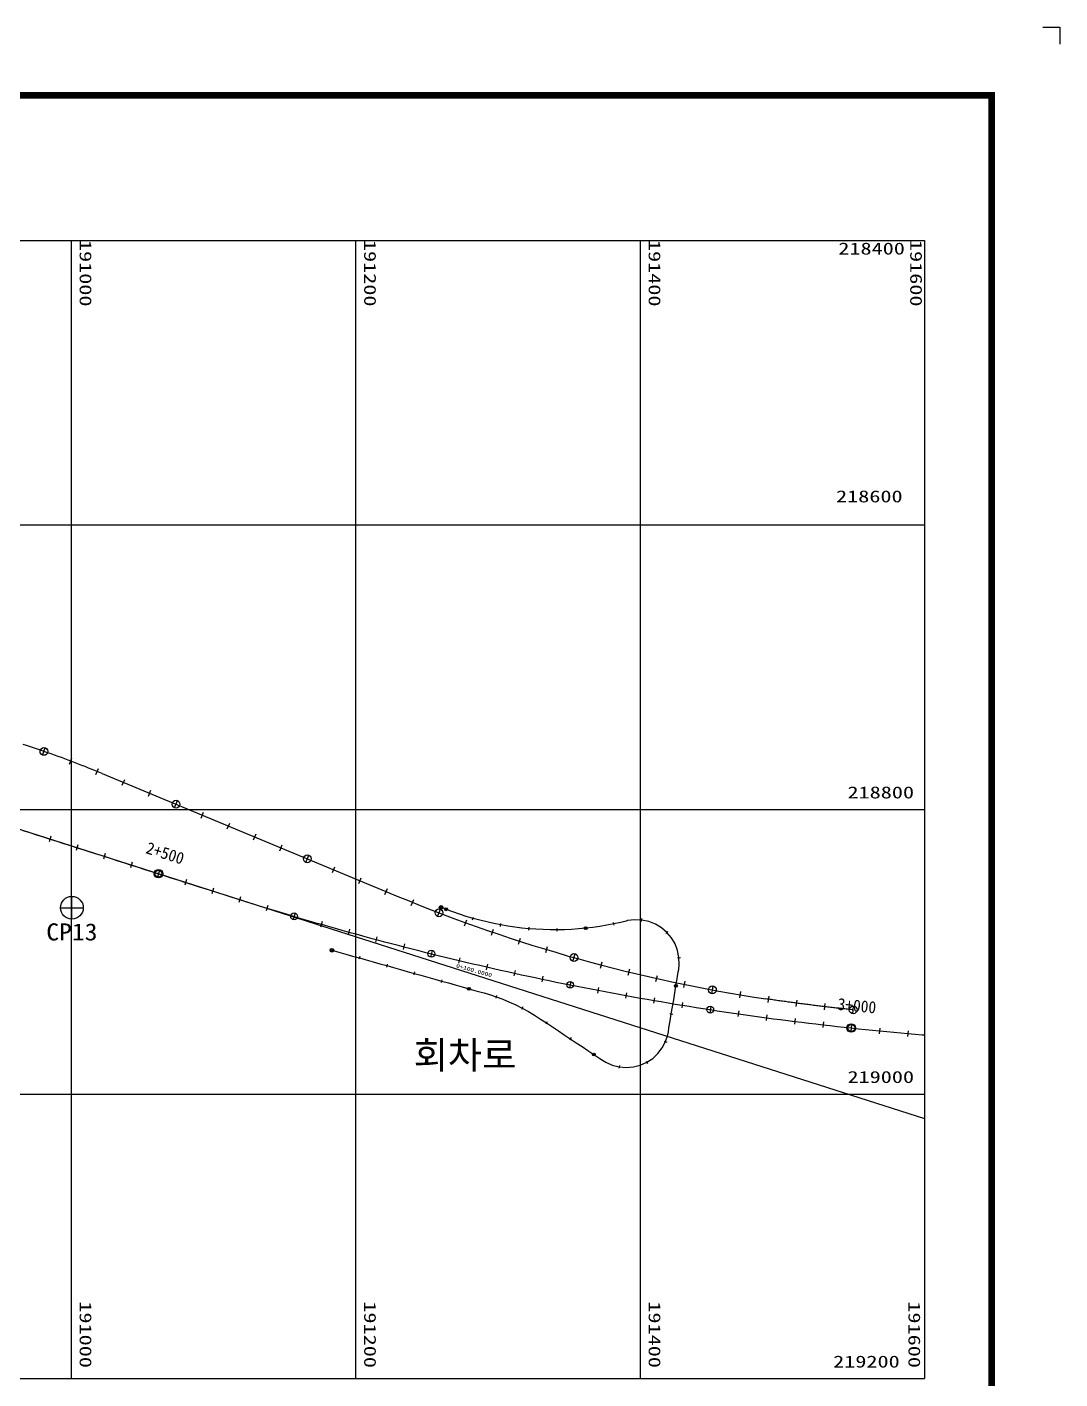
# Model space of a CAD drawing. Header units: millimetres. Extents: x 3683 to 4524, y 883 to 1477.
# Drawn here: x 4221.6 to 4524.2, y 1081.4 to 1477.3 of the extents above; entities that cross this region are included whole.
import ezdxf
from ezdxf.enums import TextEntityAlignment as Align

# ---------------------------------------------------------------- set-up
doc = ezdxf.new("R2010")
doc.units = ezdxf.units.MM
for name, color, linetype in [('CA-ALGN-CNTL', 2, 'Continuous'), ('CA-ALGN-STSM', 2, 'Continuous'), ('CA-ALGN-TEXT', 3, 'Continuous'), ('CA-TEXT', 3, 'Continuous'), ('CV-GRID-LINE', 1, 'Continuous'), ('CV-GRID-TEXT', 4, 'Continuous'), ('CV-MASR-TEXT', 3, 'Continuous'), ('CV-SURV-SYMB', 3, 'Continuous'), ('CV-SURV-TEXT', 3, 'Continuous'), ('CX-BORD', 3, 'Continuous'), ('CX-BORD-LIN1', 4, 'Continuous'), ('CX-BORD-LIN2', 3, 'Continuous'), ('CX-BORD-TEX2', 7, 'Continuous'), ('CX-BORD-TEX3', 6, 'Continuous'), ('CX-MISC', 2, 'Continuous')]:
    doc.layers.add(name, color=color, linetype=linetype)
doc.styles.add('RP2', font='DotumChe.ttf')
doc.styles.add('SEKO', font='DotumChe.ttf')
doc.styles.add('TB_TEXT', font='DotumChe.ttf')
doc.styles.add('TB_WBTXT', font='H2GTRE.TTF')
doc.styles.add('TB_WMTXT', font='DotumChe.ttf')

# ---------------------------------------------------------------- blocks, each defined once
blk = doc.blocks.new('CXBLKA1-KHCA')
at = {"layer": 'CX-BORD-LIN1', "const_width": 2}
blk.add_lwpolyline([(796, 0), (0, 0), (0, 554), (796, 554)], close=True, dxfattribs=at)
at = {"layer": 'CX-MISC'}
blk.add_line((811, 574), (816, 574), dxfattribs=at)
blk.add_lwpolyline([(811, 574), (816, 574), (816, 569)], dxfattribs=at)
at = {"layer": 'CX-BORD-LIN1', "style": 'TB_TEXT'}
for tag, height, p in [('TR_RNUM4', 3, (285.11, 26.64)), ('TR_RDAT4', 3.5, (317.5, 27)), ('TR_DGN4', 3.5, (459.12, 27)), ('TR_CHK4', 3.5, (499.12, 27)), ('TR_APP4', 3.5, (539.12, 27)), ('TR_RNUM3', 3, (285.11, 20.64)), ('TR_RDAT3', 3.5, (317.5, 21)), ('TR_DGN3', 3.5, (459.12, 21)), ('TR_CHK3', 3.5, (499.12, 21)), ('TR_APP3', 3.5, (539.12, 21)), ('TR_RNUM2', 3, (285.11, 14.64)), ('TR_RDAT2', 3.5, (317.5, 15)), ('TR_DGN2', 3.5, (459.12, 15)), ('TR_CHK2', 3.5, (499.12, 15)), ('TR_APP2', 3.5, (539.12, 15)), ('TR_RNUM1', 3, (285.11, 8.64)), ('TR_RDAT1', 3.5, (317.5, 9)), ('TR_DGN1', 3.5, (459.12, 9)), ('TR_CHK1', 3.5, (499.12, 9)), ('TR_APP1', 3.5, (539.12, 9))]:
    blk.add_attdef(tag, text='', height=height, dxfattribs=at).set_placement(p, align=Align.MIDDLE_CENTER)
for tag, p in [('TR_RCON4', (342.3, 27)), ('TR_RCON3', (342.3, 21)), ('TR_RCON2', (342.3, 15)), ('TR_RCON1', (342.3, 9))]:
    blk.add_attdef(tag, text='', height=3.5, dxfattribs=at).set_placement(p, align=Align.MIDDLE_LEFT)
at = {"layer": 'CX-BORD-LIN2', "style": 'TB_TEXT'}
blk.add_attdef('TD_VERSION', text='', height=3, rotation=90, dxfattribs=at).set_placement((800.5, 48.01), align=Align.MIDDLE_CENTER)
at = {"layer": 'CX-BORD-TEX2', "style": 'TB_WMTXT'}
for tag, height, p in [('TB_CNAME', 5, (15.34, 531.83)), ('TB_CSCOP', 4, (16.63, 523.83))]:
    blk.add_attdef(tag, text='', height=height, dxfattribs=at).set_placement(p, align=Align.BOTTOM_LEFT)
at = {"layer": 'CX-BORD-TEX2', "style": 'TB_WBTXT'}
for tag, height, p in [('TB_MTITIL', 10, (398, 533.33)), ('TB_STITL', 7, (398, 518.33))]:
    blk.add_attdef(tag, text='', height=height, dxfattribs=at).set_placement(p, align=Align.MIDDLE_CENTER)
at = {"layer": 'CX-BORD-TEX3', "style": 'TB_TEXT'}
for tag, height, p in [('TD_DCOMP', 4.5, (217.5, 25)), ('TD_CSECT', 4.5, (611, 25)), ('TD_CDIST', 4.5, (656, 25)), ('TD_DNAME_TOP', 4.5, (755, 25)), ('TD_DNAME_MAIN', 4.5, (755, 19.01)), ('TD_CCOMP', 4.5, (217.5, 15)), ('TD_HSCAL', 4.5, (626.7, 15.24)), ('TD_VSCAL', 4.5, (655.78, 15.24)), ('TD_DNAME_BOT', 3, (755, 13.65)), ('TD_CNAME', 5, (65, 5.75)), ('TD_FIELD', 4.5, (182.5, 5.53)), ('TD_CSTEP', 4.5, (253.24, 5.53)), ('TD_DWGCODE', 4.5, (641, 5.39)), ('TD_DWGNO', 4.5, (755, 5.39))]:
    blk.add_attdef(tag, text='', height=height, dxfattribs=at).set_placement(p, align=Align.MIDDLE_CENTER)

msp = doc.modelspace()

# ---------------------------------------------------------------- linework, layer by layer
at = {"layer": 'CA-ALGN-CNTL', "linetype": 'Continuous'}
msp.add_line((3734.56, 1397.39), (4484.56, 1157.65), dxfattribs=at)
at = {"layer": 'CA-ALGN-CNTL'}
msp.add_line((4243.64, 1258.73), (4330.29, 1222.73), dxfattribs=at)
for points in [[(4220.44, 1242.08), (4222.43, 1241.44), (4224.41, 1240.81), (4226.4, 1240.17), (4228.38, 1239.54), (4230.37, 1238.91), (4232.35, 1238.27), (4234.33, 1237.64), (4236.32, 1237), (4238.3, 1236.37), (4240.29, 1235.73), (4242.27, 1235.1), (4244.26, 1234.47), (4246.24, 1233.83), (4248.23, 1233.2), (4250.21, 1232.56), (4252.19, 1231.93), (4254.18, 1231.29), (4256.16, 1230.66), (4258.15, 1230.03), (4260.13, 1229.39), (4262.12, 1228.76), (4264.1, 1228.12), (4266.09, 1227.49), (4268.07, 1226.85), (4270.05, 1226.22), (4272.04, 1225.58), (4274.02, 1224.95), (4276.01, 1224.32), (4277.99, 1223.68), (4279.98, 1223.05), (4281.68, 1222.5), (4281.96, 1222.41), (4283.95, 1221.78), (4285.93, 1221.15), (4287.92, 1220.53), (4289.91, 1219.91), (4291.9, 1219.3), (4293.89, 1218.69), (4295.89, 1218.09), (4297.88, 1217.49), (4299.88, 1216.89), (4301.88, 1216.3), (4303.88, 1215.72), (4305.88, 1215.13), (4307.88, 1214.56), (4309.88, 1213.99), (4311.89, 1213.42), (4313.89, 1212.85), (4315.9, 1212.29), (4317.91, 1211.74), (4319.92, 1211.19), (4321.93, 1210.65), (4323.94, 1210.11), (4325.95, 1209.57), (4327.97, 1209.04), (4329.98, 1208.51), (4332, 1207.99), (4334.02, 1207.47), (4336.04, 1206.96), (4338.06, 1206.45), (4340.08, 1205.95), (4342.1, 1205.45), (4344.12, 1204.95), (4346.15, 1204.46), (4348.18, 1203.98), (4350.2, 1203.5), (4352.23, 1203.02), (4354.26, 1202.55), (4356.29, 1202.08), (4358.32, 1201.62), (4360.35, 1201.16), (4362.39, 1200.71), (4364.42, 1200.26), (4366.46, 1199.81), (4368.49, 1199.37), (4370.53, 1198.94), (4372.57, 1198.51), (4374.61, 1198.08), (4376.65, 1197.66), (4378.69, 1197.25), (4380.73, 1196.84), (4382.78, 1196.43), (4384.82, 1196.03), (4386.87, 1195.63), (4388.91, 1195.24), (4390.96, 1194.85), (4393.01, 1194.46), (4395.05, 1194.09), (4397.1, 1193.71), (4399.15, 1193.34), (4401.21, 1192.98), (4403.26, 1192.62), (4405.31, 1192.26), (4407.36, 1191.91), (4409.42, 1191.56), (4411.47, 1191.22), (4413.53, 1190.88), (4415.59, 1190.55), (4417.64, 1190.22), (4419.7, 1189.9), (4421.76, 1189.58), (4423.82, 1189.27), (4425.88, 1188.96), (4427.94, 1188.66), (4430, 1188.36), (4432.07, 1188.06), (4434.13, 1187.77), (4436.19, 1187.49), (4438.26, 1187.21), (4440.32, 1186.93), (4442.39, 1186.66), (4444.45, 1186.39), (4446.52, 1186.13), (4448.59, 1185.87), (4450.65, 1185.62), (4452.72, 1185.37), (4454.79, 1185.13), (4456.86, 1184.89), (4458.93, 1184.66), (4461, 1184.43), (4463.07, 1184.2), (4465.15, 1183.98), (4467.22, 1183.77), (4469.29, 1183.56), (4471.36, 1183.35), (4473.44, 1183.15), (4475.51, 1182.95), (4477.59, 1182.76), (4479.66, 1182.58), (4481.74, 1182.39), (4483.81, 1182.22), (4484.56, 1182.15)], [(4310.96, 1206.97), (4312.97, 1206.4), (4314.98, 1205.84), (4316.98, 1205.28), (4318.99, 1204.71), (4320.99, 1204.15), (4323, 1203.58), (4325, 1203.02), (4327.01, 1202.46), (4329.02, 1201.89), (4331.02, 1201.33), (4333.03, 1200.77), (4335.03, 1200.2), (4337.04, 1199.64), (4339.04, 1199.07), (4341.05, 1198.51), (4343.05, 1197.95), (4345.06, 1197.38), (4347.07, 1196.82), (4349.07, 1196.25), (4351.08, 1195.69), (4353.08, 1195.13), (4355.09, 1194.56), (4355.5, 1194.45), (4357.09, 1193.98), (4359.06, 1193.32), (4361.02, 1192.6), (4362.94, 1191.8), (4364.84, 1190.94), (4366.7, 1190.01), (4368.53, 1189.01), (4370.32, 1187.95), (4372.06, 1186.83), (4372.08, 1186.82), (4373.81, 1185.67), (4375.54, 1184.51), (4377.28, 1183.36), (4379.01, 1182.2), (4380.75, 1181.05), (4382.48, 1179.89), (4384.21, 1178.74), (4385.95, 1177.58), (4387.68, 1176.43), (4389.41, 1175.27), (4390.23, 1174.73), (4391.17, 1174.16), (4393.08, 1173.32), (4395.09, 1172.8), (4397.17, 1172.63), (4399.24, 1172.8), (4401.26, 1173.32), (4403.16, 1174.16), (4404.9, 1175.31), (4406.42, 1176.73), (4407.68, 1178.38), (4408.66, 1180.22), (4409.31, 1182.2), (4409.49, 1183.09), (4409.68, 1184.25), (4410.02, 1186.3), (4410.36, 1188.36), (4410.71, 1190.41), (4411.05, 1192.47), (4411.39, 1194.52), (4411.73, 1196.58), (4412.07, 1198.63), (4412.41, 1200.69), (4412.52, 1201.36), (4412.67, 1202.75), (4412.61, 1204.83), (4412.2, 1206.87), (4411.45, 1208.82), (4410.4, 1210.61), (4409.06, 1212.21), (4407.48, 1213.56), (4405.69, 1214.62), (4403.75, 1215.38), (4401.72, 1215.81), (4399.64, 1215.89), (4397.57, 1215.63), (4397.15, 1215.53), (4397.15, 1215.53), (4395.55, 1215.14), (4393.51, 1214.7), (4391.47, 1214.3), (4389.41, 1213.96), (4387.35, 1213.67), (4385.28, 1213.42), (4383.21, 1213.22), (4381.13, 1213.08), (4379.05, 1212.98), (4376.96, 1212.94), (4374.88, 1212.94), (4372.8, 1213), (4370.72, 1213.11), (4368.64, 1213.26), (4366.57, 1213.47), (4364.5, 1213.72), (4362.44, 1214.03), (4360.39, 1214.38), (4358.34, 1214.79), (4356.31, 1215.24), (4354.29, 1215.74), (4352.28, 1216.29), (4350.28, 1216.89), (4348.3, 1217.54), (4346.34, 1218.24), (4345.51, 1218.54), (4344.39, 1218.97), (4342.91, 1219.53)], [(4463.64, 1189.5), (4463.23, 1189.55), (4462.81, 1189.59), (4462.4, 1189.64), (4461.99, 1189.68), (4461.57, 1189.73), (4461.16, 1189.77), (4460.74, 1189.82), (4460.33, 1189.87), (4459.91, 1189.91), (4459.5, 1189.96), (4459.09, 1190.01), (4458.67, 1190.05), (4458.26, 1190.1), (4457.84, 1190.15), (4457.43, 1190.19), (4457.02, 1190.24), (4456.6, 1190.29), (4456.19, 1190.34), (4455.78, 1190.39), (4455.36, 1190.43), (4454.95, 1190.48), (4454.53, 1190.53), (4454.12, 1190.58), (4453.71, 1190.63), (4453.29, 1190.68), (4452.88, 1190.73), (4452.47, 1190.78), (4452.05, 1190.83), (4451.64, 1190.88), (4451.23, 1190.94), (4450.81, 1190.99), (4450.4, 1191.04), (4449.98, 1191.09), (4449.57, 1191.14), (4449.16, 1191.2), (4448.74, 1191.25), (4448.33, 1191.3), (4447.92, 1191.36), (4447.51, 1191.41), (4447.09, 1191.46), (4446.68, 1191.52), (4446.27, 1191.57), (4445.85, 1191.63), (4445.44, 1191.68), (4445.03, 1191.74), (4444.61, 1191.8), (4444.2, 1191.85), (4443.79, 1191.91), (4443.38, 1191.97), (4442.96, 1192.02), (4442.55, 1192.08), (4442.14, 1192.14), (4441.73, 1192.2), (4441.31, 1192.26), (4440.9, 1192.32), (4440.49, 1192.38), (4440.08, 1192.44), (4439.66, 1192.5), (4439.25, 1192.56), (4438.84, 1192.62), (4438.43, 1192.68), (4438.07, 1192.73)]]:
    msp.add_lwpolyline(points, dxfattribs=at)
for centre, radius, start, end in [((4131.74, 989.38), 291.67, 70.7894, 72.2731), ((4131.74, 989.38), 291.67, 67.4388, 70.7894), ((4506.14, 1645.98), 458.33, 247.4388, 261.4597)]:
    msp.add_arc(centre, radius, start, end, dxfattribs=at)
at = {"layer": 'CA-ALGN-STSM', "linetype": 'Continuous'}
for p, q in [((4226.22, 1264.11), (4226.96, 1266.27)), ((4234.1, 1261.49), (4234.76, 1263.25)), ((4241.83, 1258.46), (4242.54, 1260.19)), ((4246.55, 1257.53), (4246.55, 1257.53)), ((4249.53, 1255.27), (4250.25, 1257)), ((4272.61, 1245.67), (4273.33, 1247.4)), ((4280.31, 1242.48), (4281.03, 1244.21)), ((4228.64, 1240.33), (4228.13, 1238.75)), ((4288, 1239.28), (4288.72, 1241.01)), ((4236.57, 1237.8), (4236.07, 1236.21)), ((4244.51, 1235.26), (4244, 1233.67)), ((4295.7, 1236.08), (4296.42, 1237.81)), ((4252.45, 1232.72), (4251.94, 1231.13)), ((4311.09, 1229.69), (4311.81, 1231.42)), ((4260.44, 1230.34), (4259.83, 1228.44)), ((4268.32, 1227.65), (4267.82, 1226.06)), ((4318.79, 1226.49), (4319.51, 1228.22)), ((4276.26, 1225.11), (4275.75, 1223.52)), ((4326.48, 1223.29), (4327.2, 1225.02)), ((4284.2, 1222.58), (4283.69, 1220.99)), ((4292.15, 1220.1), (4291.66, 1218.5)), ((4334.2, 1220.11), (4334.9, 1221.85)), ((4342.76, 1219.14), (4343.06, 1219.92)), ((4300.16, 1217.85), (4299.59, 1215.93)), ((4344.24, 1218.58), (4344.54, 1219.36)), ((4352.16, 1215.89), (4352.39, 1216.7)), ((4401.67, 1215.39), (4401.77, 1216.22)), ((4308.11, 1215.36), (4307.65, 1213.76)), ((4316.12, 1213.1), (4315.68, 1211.49)), ((4357.67, 1211.37), (4358.27, 1213.15)), ((4360.31, 1213.97), (4360.46, 1214.79)), ((4368.6, 1212.85), (4368.68, 1213.68)), ((4376.97, 1212.52), (4376.96, 1213.36)), ((4385.32, 1213.01), (4385.24, 1213.83)), ((4393.6, 1214.29), (4393.43, 1215.11)), ((4408.77, 1211.91), (4409.36, 1212.5)), ((4324.15, 1210.91), (4323.72, 1209.3)), ((4332.21, 1208.8), (4331.79, 1207.18)), ((4365.59, 1208.75), (4366.17, 1210.53)), ((4373.57, 1206.26), (4374.11, 1208.06)), ((4311.08, 1207.37), (4310.85, 1206.57)), ((4319.1, 1205.11), (4318.87, 1204.31)), ((4340.32, 1206.92), (4339.84, 1204.97)), ((4348.37, 1204.79), (4347.98, 1203.17)), ((4389.64, 1201.73), (4390.12, 1203.55)), ((4412.19, 1204.79), (4413.02, 1204.88)), ((4327.12, 1202.86), (4326.9, 1202.06)), ((4335.14, 1200.6), (4334.92, 1199.8)), ((4356.48, 1202.89), (4356.1, 1201.27)), ((4364.6, 1201.07), (4364.24, 1199.44)), ((4397.74, 1199.69), (4398.18, 1201.51)), ((4405.87, 1197.79), (4406.28, 1199.62)), ((4343.17, 1198.35), (4342.94, 1197.55)), ((4351.19, 1196.09), (4350.96, 1195.29)), ((4372.74, 1199.33), (4372.4, 1197.69)), ((4380.93, 1197.82), (4380.54, 1195.86)), ((4389.07, 1196.05), (4388.76, 1194.42)), ((4411.32, 1196.65), (4412.14, 1196.51)), ((4414.03, 1196.04), (4414.41, 1197.88)), ((4422.19, 1194.24), (4422.61, 1196.49)), ((4359.2, 1193.71), (4358.93, 1192.93)), ((4397.25, 1194.53), (4396.96, 1192.89)), ((4405.45, 1193.08), (4405.17, 1191.44)), ((4413.66, 1191.71), (4413.4, 1190.06)), ((4430.45, 1192.99), (4430.76, 1194.84)), ((4436.54, 1192.96), (4436.54, 1192.96)), ((4436.54, 1192.96), (4436.54, 1192.96)), ((4438.7, 1191.69), (4438.98, 1193.55)), ((4446.97, 1190.54), (4447.21, 1192.39)), ((4366.89, 1190.37), (4366.51, 1189.64)), ((4409.95, 1188.43), (4410.78, 1188.29)), ((4421.91, 1190.57), (4421.61, 1188.59)), ((4430.12, 1189.18), (4429.88, 1187.53)), ((4438.37, 1188.03), (4438.14, 1186.38)), ((4455.25, 1189.5), (4455.47, 1191.37)), ((4463.52, 1188.37), (4463.76, 1190.64)), ((4463.64, 1189.5), (4463.64, 1189.5)), ((4463.64, 1189.5), (4463.64, 1189.5)), ((4374.04, 1186.01), (4373.58, 1185.32)), ((4446.62, 1186.96), (4446.42, 1185.3)), ((4454.89, 1185.96), (4454.7, 1184.3)), ((4463.18, 1185.2), (4462.97, 1183.21)), ((4471.45, 1184.18), (4471.28, 1182.52)), ((4380.98, 1181.39), (4380.51, 1180.7)), ((4408.27, 1180.39), (4409.04, 1180.06)), ((4479.73, 1183.41), (4479.59, 1181.75)), ((4387.91, 1176.77), (4387.45, 1176.08)), ((4395.16, 1173.21), (4395.02, 1172.39)), ((4402.96, 1174.53), (4403.36, 1173.8))]:
    msp.add_line(p, q, dxfattribs=at)
at = {"layer": 'CA-ALGN-STSM'}
for p, q in [((4257.22, 1252.07), (4257.94, 1253.8)), ((4264.84, 1248.68), (4265.71, 1250.79)), ((4303.32, 1232.7), (4304.19, 1234.8)), ((4341.89, 1216.87), (4342.71, 1219)), ((4349.79, 1214.14), (4350.43, 1215.91)), ((4381.53, 1203.73), (4382.15, 1205.93))]:
    msp.add_line(p, q, dxfattribs=at)
at = {"layer": 'CA-ALGN-STSM', "linetype": 'Continuous'}
for centre, radius in [((4226.59, 1265.19), 1.14), ((4265.28, 1249.74), 1.14), ((4303.75, 1233.75), 1.14), ((4260.13, 1229.39), 1.25), ((4260.13, 1229.39), 1), ((4342.91, 1219.53), 0.542), ((4342.91, 1219.53), 0.542), ((4342.91, 1219.53), 0.542), ((4342.91, 1219.53), 0.417), ((4342.91, 1219.53), 0.417), ((4342.91, 1219.53), 0.417), ((4342.91, 1219.53), 0.417), ((4344.39, 1218.97), 0.417), ((4299.88, 1216.89), 1), ((4342.3, 1217.93), 1.14), ((4385.28, 1213.42), 0.417), ((4310.96, 1206.97), 0.542), ((4310.96, 1206.97), 0.542), ((4310.96, 1206.97), 0.417), ((4310.96, 1206.97), 0.417), ((4310.96, 1206.97), 0.417), ((4340.08, 1205.95), 1), ((4381.84, 1204.83), 1.14), ((4351.08, 1195.69), 0.417), ((4380.73, 1196.84), 1), ((4411.73, 1196.58), 0.417), ((4422.4, 1195.36), 1.14), ((4421.76, 1189.58), 1), ((4463.64, 1189.5), 1.14), ((4463.07, 1184.2), 1.25), ((4463.07, 1184.2), 1), ((4387.68, 1176.43), 0.417)]:
    msp.add_circle(centre, radius, dxfattribs=at)
at = {"layer": 'CV-GRID-LINE', "linetype": 'Continuous'}
for p, q in [((4192.89, 1414.85), (4234.56, 1414.85)), ((4234.56, 1414.85), (4234.56, 1373.19)), ((4234.56, 1414.85), (4276.23, 1414.85)), ((4276.23, 1414.85), (4317.89, 1414.85)), ((4317.89, 1414.85), (4317.89, 1373.19)), ((4317.89, 1414.85), (4359.56, 1414.85)), ((4359.56, 1414.85), (4401.23, 1414.85)), ((4401.23, 1414.85), (4401.23, 1373.19)), ((4401.23, 1414.85), (4442.89, 1414.85)), ((4442.89, 1414.85), (4484.56, 1414.85)), ((4484.56, 1414.85), (4484.56, 1373.19)), ((4234.56, 1373.19), (4234.56, 1331.52)), ((4234.56, 1373.19), (4234.56, 1331.52)), ((4317.89, 1373.19), (4317.89, 1331.52)), ((4317.89, 1373.19), (4317.89, 1331.52)), ((4401.23, 1373.19), (4401.23, 1331.52)), ((4401.23, 1373.19), (4401.23, 1331.52)), ((4484.56, 1373.19), (4484.56, 1331.52)), ((4484.56, 1373.19), (4484.56, 1331.52)), ((4192.89, 1331.52), (4234.56, 1331.52)), ((4192.89, 1331.52), (4234.56, 1331.52)), ((4192.89, 1331.52), (4234.56, 1331.52)), ((4234.56, 1331.52), (4234.56, 1289.85)), ((4234.56, 1331.52), (4276.23, 1331.52)), ((4234.56, 1331.52), (4234.56, 1289.85)), ((4234.56, 1331.52), (4276.23, 1331.52)), ((4234.56, 1331.52), (4234.56, 1289.85)), ((4234.56, 1331.52), (4276.23, 1331.52)), ((4276.23, 1331.52), (4317.89, 1331.52)), ((4276.23, 1331.52), (4317.89, 1331.52)), ((4276.23, 1331.52), (4317.89, 1331.52)), ((4317.89, 1331.52), (4317.89, 1289.85)), ((4317.89, 1331.52), (4359.56, 1331.52)), ((4317.89, 1331.52), (4317.89, 1289.85)), ((4317.89, 1331.52), (4359.56, 1331.52)), ((4317.89, 1331.52), (4317.89, 1289.85)), ((4317.89, 1331.52), (4359.56, 1331.52)), ((4359.56, 1331.52), (4401.23, 1331.52)), ((4359.56, 1331.52), (4401.23, 1331.52)), ((4359.56, 1331.52), (4401.23, 1331.52)), ((4401.23, 1331.52), (4401.23, 1289.85)), ((4401.23, 1331.52), (4442.89, 1331.52)), ((4401.23, 1331.52), (4401.23, 1289.85)), ((4401.23, 1331.52), (4442.89, 1331.52)), ((4401.23, 1331.52), (4401.23, 1289.85)), ((4401.23, 1331.52), (4442.89, 1331.52)), ((4442.89, 1331.52), (4484.56, 1331.52)), ((4442.89, 1331.52), (4484.56, 1331.52)), ((4442.89, 1331.52), (4484.56, 1331.52)), ((4484.56, 1331.52), (4484.56, 1289.85)), ((4484.56, 1331.52), (4484.56, 1289.85)), ((4484.56, 1331.52), (4484.56, 1289.85)), ((4234.56, 1289.85), (4234.56, 1248.19)), ((4234.56, 1289.85), (4234.56, 1248.19)), ((4234.56, 1289.85), (4234.56, 1248.19)), ((4317.89, 1289.85), (4317.89, 1248.19)), ((4317.89, 1289.85), (4317.89, 1248.19)), ((4317.89, 1289.85), (4317.89, 1248.19)), ((4401.23, 1289.85), (4401.23, 1248.19)), ((4401.23, 1289.85), (4401.23, 1248.19)), ((4401.23, 1289.85), (4401.23, 1248.19)), ((4484.56, 1289.85), (4484.56, 1248.19)), ((4484.56, 1289.85), (4484.56, 1248.19)), ((4484.56, 1289.85), (4484.56, 1248.19)), ((4192.89, 1248.19), (4234.56, 1248.19)), ((4192.89, 1248.19), (4234.56, 1248.19)), ((4192.89, 1248.19), (4234.56, 1248.19)), ((4234.56, 1248.19), (4234.56, 1206.52)), ((4234.56, 1248.19), (4276.23, 1248.19)), ((4234.56, 1248.19), (4234.56, 1206.52)), ((4234.56, 1248.19), (4276.23, 1248.19)), ((4234.56, 1248.19), (4234.56, 1206.52)), ((4234.56, 1248.19), (4276.23, 1248.19)), ((4276.23, 1248.19), (4317.89, 1248.19)), ((4276.23, 1248.19), (4317.89, 1248.19)), ((4276.23, 1248.19), (4317.89, 1248.19)), ((4317.89, 1248.19), (4317.89, 1206.52)), ((4317.89, 1248.19), (4359.56, 1248.19)), ((4317.89, 1248.19), (4317.89, 1206.52)), ((4317.89, 1248.19), (4359.56, 1248.19)), ((4317.89, 1248.19), (4359.56, 1248.19)), ((4359.56, 1248.19), (4401.23, 1248.19)), ((4359.56, 1248.19), (4401.23, 1248.19)), ((4359.56, 1248.19), (4401.23, 1248.19)), ((4401.23, 1248.19), (4401.23, 1206.52)), ((4401.23, 1248.19), (4442.89, 1248.19)), ((4401.23, 1248.19), (4401.23, 1206.52)), ((4401.23, 1248.19), (4442.89, 1248.19)), ((4401.23, 1248.19), (4401.23, 1206.52)), ((4401.23, 1248.19), (4442.89, 1248.19)), ((4442.89, 1248.19), (4484.56, 1248.19)), ((4442.89, 1248.19), (4484.56, 1248.19)), ((4442.89, 1248.19), (4484.56, 1248.19)), ((4484.56, 1248.19), (4484.56, 1206.52)), ((4484.56, 1248.19), (4484.56, 1206.52)), ((4484.56, 1248.19), (4484.56, 1206.52)), ((4234.56, 1206.52), (4234.56, 1164.85)), ((4234.56, 1206.52), (4234.56, 1164.85)), ((4234.56, 1206.52), (4234.56, 1164.85)), ((4317.89, 1206.52), (4317.89, 1164.85)), ((4317.89, 1206.52), (4317.89, 1164.85)), ((4317.89, 1206.52), (4317.89, 1164.85)), ((4401.23, 1206.52), (4401.23, 1164.85)), ((4401.23, 1206.52), (4401.23, 1164.85)), ((4401.23, 1206.52), (4401.23, 1164.85)), ((4484.56, 1206.52), (4484.56, 1164.85)), ((4484.56, 1206.52), (4484.56, 1164.85)), ((4484.56, 1206.52), (4484.56, 1164.85)), ((4192.89, 1164.85), (4234.56, 1164.85)), ((4192.89, 1164.85), (4234.56, 1164.85)), ((4192.89, 1164.85), (4234.56, 1164.85)), ((4234.56, 1164.85), (4234.56, 1123.19)), ((4234.56, 1164.85), (4276.23, 1164.85)), ((4234.56, 1164.85), (4234.56, 1123.19)), ((4234.56, 1164.85), (4276.23, 1164.85)), ((4234.56, 1164.85), (4234.56, 1123.19)), ((4234.56, 1164.85), (4276.23, 1164.85)), ((4276.23, 1164.85), (4317.89, 1164.85)), ((4276.23, 1164.85), (4317.89, 1164.85)), ((4276.23, 1164.85), (4317.89, 1164.85)), ((4317.89, 1164.85), (4317.89, 1123.19)), ((4317.89, 1164.85), (4359.56, 1164.85)), ((4317.89, 1164.85), (4317.89, 1123.19)), ((4317.89, 1164.85), (4359.56, 1164.85)), ((4317.89, 1164.85), (4317.89, 1123.19)), ((4317.89, 1164.85), (4359.56, 1164.85)), ((4359.56, 1164.85), (4401.23, 1164.85)), ((4359.56, 1164.85), (4401.23, 1164.85)), ((4359.56, 1164.85), (4401.23, 1164.85)), ((4401.23, 1164.85), (4401.23, 1123.19)), ((4401.23, 1164.85), (4442.89, 1164.85)), ((4401.23, 1164.85), (4401.23, 1123.19)), ((4401.23, 1164.85), (4442.89, 1164.85)), ((4401.23, 1164.85), (4401.23, 1123.19)), ((4401.23, 1164.85), (4442.89, 1164.85)), ((4442.89, 1164.85), (4484.56, 1164.85)), ((4442.89, 1164.85), (4484.56, 1164.85)), ((4442.89, 1164.85), (4484.56, 1164.85)), ((4484.56, 1164.85), (4484.56, 1123.19)), ((4484.56, 1164.85), (4484.56, 1123.19)), ((4484.56, 1164.85), (4484.56, 1123.19)), ((4234.56, 1123.19), (4234.56, 1081.52)), ((4234.56, 1123.19), (4234.56, 1081.52)), ((4234.56, 1123.19), (4234.56, 1081.52)), ((4317.89, 1123.19), (4317.89, 1081.52)), ((4317.89, 1123.19), (4317.89, 1081.52)), ((4317.89, 1123.19), (4317.89, 1081.52)), ((4401.23, 1123.19), (4401.23, 1081.52)), ((4401.23, 1123.19), (4401.23, 1081.52)), ((4401.23, 1123.19), (4401.23, 1081.52)), ((4484.56, 1123.19), (4484.56, 1081.52)), ((4484.56, 1123.19), (4484.56, 1081.52)), ((4484.56, 1123.19), (4484.56, 1081.52)), ((4192.89, 1081.52), (4234.56, 1081.52)), ((4192.89, 1081.52), (4234.56, 1081.52)), ((4192.89, 1081.52), (4234.56, 1081.52)), ((4234.56, 1081.52), (4276.23, 1081.52)), ((4234.56, 1081.52), (4276.23, 1081.52)), ((4234.56, 1081.52), (4276.23, 1081.52)), ((4276.23, 1081.52), (4317.89, 1081.52)), ((4276.23, 1081.52), (4317.89, 1081.52)), ((4276.23, 1081.52), (4317.89, 1081.52)), ((4317.89, 1081.52), (4359.56, 1081.52)), ((4317.89, 1081.52), (4359.56, 1081.52)), ((4317.89, 1081.52), (4359.56, 1081.52)), ((4359.56, 1081.52), (4401.23, 1081.52)), ((4359.56, 1081.52), (4401.23, 1081.52)), ((4359.56, 1081.52), (4401.23, 1081.52)), ((4401.23, 1081.52), (4442.89, 1081.52)), ((4401.23, 1081.52), (4442.89, 1081.52)), ((4401.23, 1081.52), (4442.89, 1081.52)), ((4442.89, 1081.52), (4484.56, 1081.52)), ((4442.89, 1081.52), (4484.56, 1081.52)), ((4442.89, 1081.52), (4484.56, 1081.52))]:
    msp.add_line(p, q, dxfattribs=at)
at = {"layer": 'CV-SURV-SYMB', "linetype": 'Continuous'}
for p, q in [((4231.45, 1219.42), (4238.11, 1219.42)), ((4231.45, 1219.42), (4238.11, 1219.42)), ((4231.45, 1219.42), (4238.11, 1219.42)), ((4234.78, 1216.09), (4234.78, 1222.76)), ((4234.78, 1216.09), (4234.78, 1222.76)), ((4234.78, 1216.09), (4234.78, 1222.76))]:
    msp.add_line(p, q, dxfattribs=at)
msp.add_circle((4234.78, 1219.42), 3.33, dxfattribs=at)
msp.add_circle((4234.78, 1219.42), 3.33, dxfattribs=at)
msp.add_circle((4234.78, 1219.42), 3.33, dxfattribs=at)

# ---------------------------------------------------------------- block references
at = {"layer": 'CX-BORD'}
msp.add_blockref('CXBLKA1-KHCA', (3708.2, 903.32), dxfattribs=at)

# ---------------------------------------------------------------- texts
at = {"layer": 'CA-ALGN-TEXT', "style": 'SEKO'}
for s, rotation, p in [('2+500', 342.4655, (4256.2, 1235.44)), ('3+000', 354.4928, (4458.93, 1189.54))]:
    msp.add_text(s, height=3.5, rotation=rotation, dxfattribs=at).set_placement(p)
at = {"layer": 'CA-ALGN-TEXT', "style": 'RP2', "width": 1.010363}
msp.add_text('0+100.0000', height=1.167, rotation=344.2986, dxfattribs=at).set_placement((4347.22, 1201.97), (4357.64, 1199.04), align=Align.FIT)
at = {"layer": 'CA-TEXT', "style": 'SEKO'}
msp.add_text('회차로', height=8, dxfattribs=at).set_placement((4334.88, 1172.27))
at = {"layer": 'CV-GRID-TEXT', "style": 'RP2'}
for s, p, p2 in [('191000', (4237.06, 1414.98), (4237.06, 1395.48)), ('191200', (4320.39, 1414.98), (4320.39, 1395.48)), ('191400', (4403.73, 1414.98), (4403.73, 1395.48)), ('191600', (4480.34, 1414.98), (4480.34, 1395.48)), ('191000', (4237.06, 1104.15), (4237.06, 1084.65)), ('191200', (4320.39, 1104.15), (4320.39, 1084.65)), ('191400', (4403.73, 1104.15), (4403.73, 1084.65)), ('191600', (4479.82, 1104.15), (4479.82, 1084.65))]:
    msp.add_text(s, height=3.5, rotation=270, dxfattribs=at).set_placement(p, p2, align=Align.FIT)
for s, p, p2 in [('218400', (4459.28, 1410.7), (4478.78, 1410.7)), ('218600', (4458.61, 1338.13), (4478.11, 1338.13)), ('218800', (4461.96, 1251.43), (4481.46, 1251.43)), ('219000', (4461.96, 1168.1), (4481.46, 1168.1)), ('219200', (4457.76, 1084.76), (4477.26, 1084.76))]:
    msp.add_text(s, height=3.5, dxfattribs=at).set_placement(p, p2, align=Align.FIT)
at = {"layer": 'CV-MASR-TEXT', "style": 'RP2', "width": 0.797468}
msp.add_text('CP13', height=5, dxfattribs=at).set_placement((4227.28, 1209.84), (4242.28, 1209.84), align=Align.FIT)
msp.add_text('CP13', height=5, dxfattribs=at).set_placement((4227.28, 1209.84), (4242.28, 1209.84), align=Align.FIT)
at = {"layer": 'CV-SURV-TEXT', "style": 'RP2', "width": 0.797468}
msp.add_text('CP13', height=5, dxfattribs=at).set_placement((4227.28, 1209.84), (4242.28, 1209.84), align=Align.FIT)

doc.saveas('drawing.dxf')
